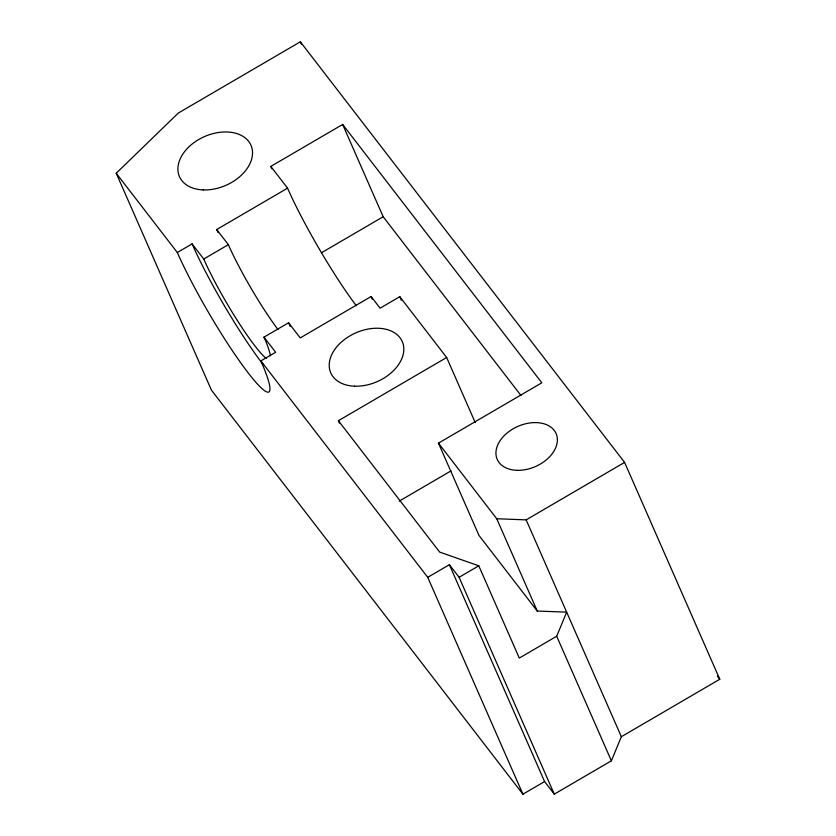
<?xml version="1.0" encoding="UTF-8"?>
<svg xmlns="http://www.w3.org/2000/svg" width="836" height="836" viewBox="0 0 836 836"><rect width="100%" height="100%" fill="white"/><g stroke="black" fill="none" stroke-linecap="round" stroke-linejoin="round"><path stroke-width="1.25" d="M475.224 422.567L446.654 357.495L338.392 420.717L439.663 552.094L478.777 565.805L519.292 658.078L556.692 636.248L566.662 612.151L537.266 611.043L478.976 535.427L438.461 443.143L541.812 382.804L342.655 124.459L270.801 166.416L271.846 168.778M611.377 760.823L621.347 736.725L719.775 679.26L624.586 462.392L300.343 41.8L178.298 113.059L116.225 173.251L211.414 390.119L522.918 794.2L544.581 781.555L554.289 794.158L611.377 760.823L556.692 636.248M116.225 173.251L177.326 252.514L192.092 243.893L203.744 259.024A71.196 8.684 59.7 0 0 266.339 358.425M218.071 232.617A98.763 12.049 59.7 0 1 216.691 229.534L287.563 188.152A98.763 12.049 59.7 0 0 356.293 305.757M203.744 259.024L228.353 244.655A71.196 8.684 59.7 0 0 278.075 329.656M321.421 252.796L383.17 216.743L520.985 395.512M270.404 355.76A71.196 8.684 59.7 0 0 263.977 337.148L288.587 322.78L300.239 337.911L371.111 296.529L380.098 308.181L399.786 296.686L446.654 357.495M177.326 252.514A98.763 12.049 59.7 0 0 248.135 372.846A98.763 12.049 59.7 0 0 260.874 360.891L275.64 352.269L263.977 337.148M399.2 501.14L451.074 470.856M260.874 360.891L427.729 577.331L449.381 564.697L459.1 577.3L554.289 794.158M438.461 443.143L496.751 518.759L526.157 519.867L624.586 462.392M459.1 577.3L478.777 565.805M717.392 676.157L719.775 679.26M270.801 166.416L287.563 188.152M216.691 229.534L228.353 244.655M526.157 519.867L621.347 736.725M342.655 124.459L383.17 216.743M300.343 41.8L301.388 44.183M399.786 296.686L401.343 300.239M496.751 518.759L537.266 611.043M449.381 564.697L544.581 781.555M427.729 577.331L522.918 794.2M338.392 420.717L339.426 423.079M371.111 296.529A98.763 12.049 59.7 0 1 372.239 299.131M288.587 322.78A71.196 8.684 59.7 0 1 290.134 326.395M262.891 364.224A98.763 12.049 59.7 0 1 192.092 243.893M354.537 386.19A39.041 26.627 -23.7 0 0 403.119 343.899A39.041 26.627 -23.7 0 0 341.914 341.59A39.041 26.627 -23.7 0 0 354.537 386.19M516.794 470.323A32.155 21.924 -23.7 0 0 556.807 435.493A32.155 21.924 -23.7 0 0 506.397 433.591A32.155 21.924 -23.7 0 0 516.794 470.323M203.232 189.918A39.041 26.627 -23.7 0 0 251.814 147.627A39.041 26.627 -23.7 0 0 190.598 145.318A39.041 26.627 -23.7 0 0 203.232 189.918"/></g></svg>
